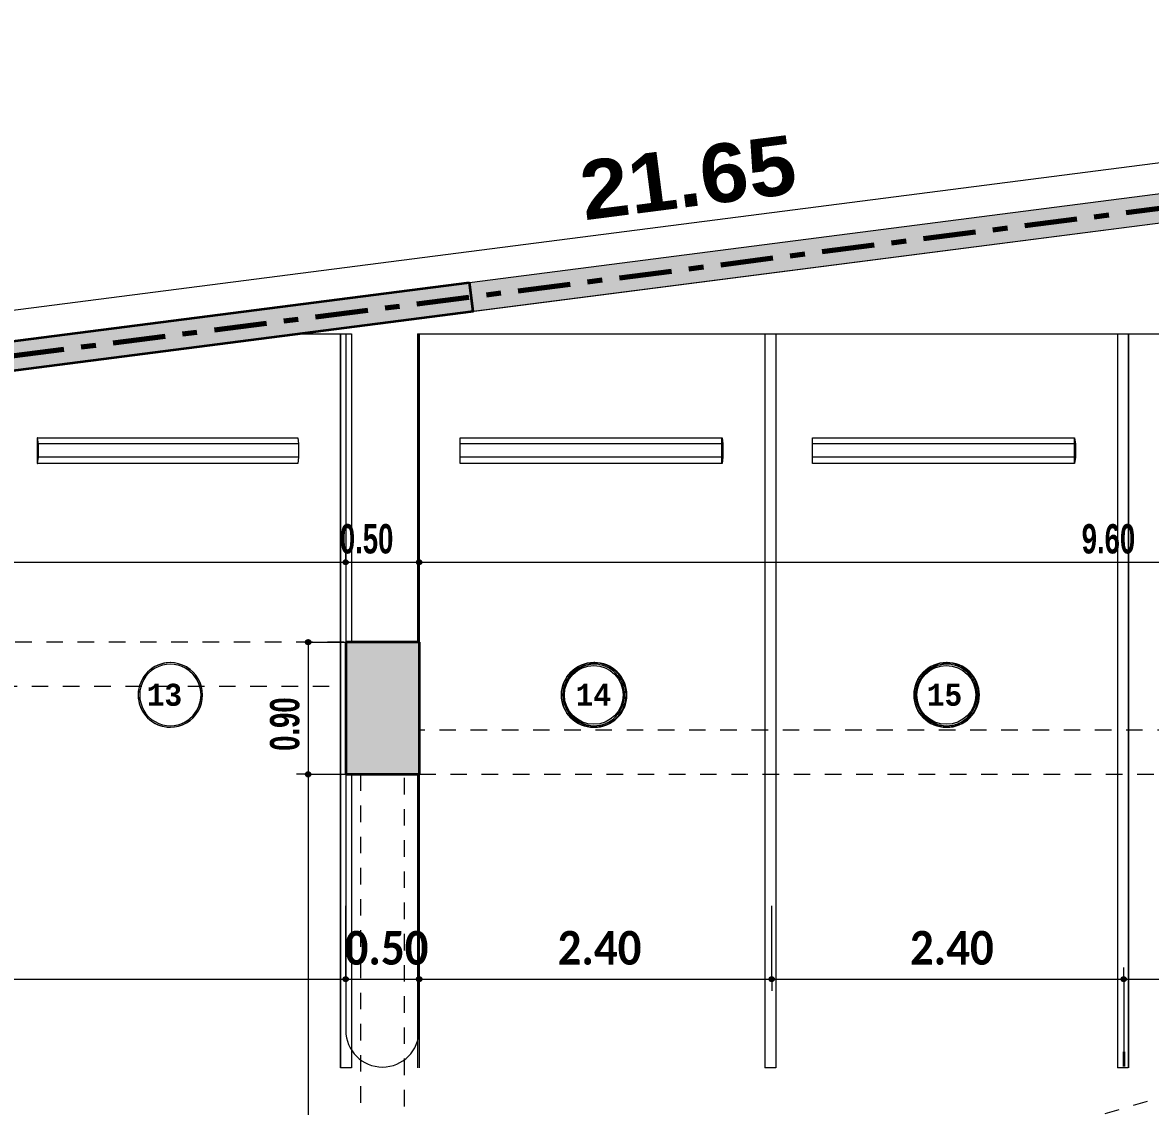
# Model space of a CAD drawing. Header units: metres. Extents: x -144 to 1000, y -717 to 29.
# Drawn here: x 321 to 328.67, y -551.54 to -544.15 of the extents above; entities that cross this region are included whole.
import ezdxf

# ---------------------------------------------------------------- set-up
doc = ezdxf.new("R2010")
doc.units = ezdxf.units.M
for name, pattern in [('Basculante', [0.11625, 0.075, -0.04125]), ('basculante modificado', [0.18, 0.1125, -0.0675]), ('Dash Dot 3_16_', [0.595313, 0.357187, -0.119063, 0, -0.119063])]:
    doc.linetypes.add(name, pattern=pattern)
doc.layers.get('0').update_dxf_attribs({"color": 1})
for name, color, linetype, lineweight in [('A-ANNO-DIMS', 1, 'Continuous', 9), ('A-DETL', 1, 'Continuous', 9), ('A-DETL-THIN', 1, 'Continuous', 9), ('A-WALL', 4, 'Continuous', 9), ('C-PRKG', 2, 'Continuous', 9), ('G-ANNO-TEXT', 2, 'Continuous', 9), ('S-COLS', 7, 'Continuous', 9)]:
    doc.layers.add(name, color=color, linetype=linetype, lineweight=lineweight)
doc.layers.add('A-WALL-PATT', color=7, linetype='Continuous', lineweight=35, true_color=0x9c9c9c)
doc.styles.add('Britannic Bold_B_2', font='', dxfattribs={"width": 1.1, "height": 0.009})
doc.styles.add('Britannic Bold_B_3', font='', dxfattribs={"width": 0.7})
doc.styles.add('Calibri_B_6', font='calibrib.ttf', dxfattribs={"width": 0.9})
doc.styles.add('Courier New_B', font='courbd.ttf', dxfattribs={"height": 0.1125})
doc.styles.get('Britannic Bold_B_2').set_extended_font_data('Britannic Bold', bold=True)
doc.styles.get('Britannic Bold_B_3').set_extended_font_data('Britannic Bold', bold=True)

# ---------------------------------------------------------------- blocks, each defined once
blk = doc.blocks.new('R')
at = {"layer": 'A-ANNO-DIMS', "lineweight": 25, "true_color": 0x00592d}
h = blk.add_hatch(color=118, dxfattribs=at)
edge = h.paths.add_edge_path()
edge.add_arc((316.9681, -484.8644), 0.015, 0, 360)
h = blk.add_hatch(color=118, dxfattribs=at)
edge = h.paths.add_edge_path()
edge.add_arc((316.9681, -484.8644), 0.015, 0, 360)
h = blk.add_hatch(color=118, dxfattribs=at)
edge = h.paths.add_edge_path()
edge.add_arc((317.4681, -484.8644), 0.015, 0, 360)
h = blk.add_hatch(color=118, dxfattribs=at)
edge = h.paths.add_edge_path()
edge.add_arc((317.4681, -484.8644), 0.015, 0, 360)
h = blk.add_hatch(color=118, dxfattribs=at)
edge = h.paths.add_edge_path()
edge.add_arc((316.7122, -485.4088), 0.015, 0, 360)
h = blk.add_hatch(color=118, dxfattribs=at)
edge = h.paths.add_edge_path()
edge.add_arc((316.7122, -486.3088), 0.015, 0, 360)
h = blk.add_hatch(color=118, dxfattribs=at)
edge = h.paths.add_edge_path()
edge.add_arc((316.7122, -486.3088), 0.015, 0, 360)
at = {"layer": 'A-ANNO-DIMS', "lineweight": 25, "true_color": 0x004080}
h = blk.add_hatch(color=156, dxfattribs=at)
edge = h.paths.add_edge_path()
edge.add_arc((316.9681, -487.7042), 0.015, 0, 360)
h = blk.add_hatch(color=156, dxfattribs=at)
edge = h.paths.add_edge_path()
edge.add_arc((316.9681, -487.7042), 0.015, 0, 360)
h = blk.add_hatch(color=156, dxfattribs=at)
edge = h.paths.add_edge_path()
edge.add_arc((317.4681, -487.7042), 0.015, 0, 360)
h = blk.add_hatch(color=156, dxfattribs=at)
edge = h.paths.add_edge_path()
edge.add_arc((317.4681, -487.7042), 0.015, 0, 360)
h = blk.add_hatch(color=156, dxfattribs=at)
edge = h.paths.add_edge_path()
edge.add_arc((319.8681, -487.7042), 0.015, 0, 360)
h = blk.add_hatch(color=156, dxfattribs=at)
edge = h.paths.add_edge_path()
edge.add_arc((319.8681, -487.7042), 0.015, 0, 360)
h = blk.add_hatch(color=156, dxfattribs=at)
edge = h.paths.add_edge_path()
edge.add_arc((322.2645, -487.7042), 0.015, 0, 360)
h = blk.add_hatch(color=156, dxfattribs=at)
edge = h.paths.add_edge_path()
edge.add_arc((322.2645, -487.7042), 0.015, 0, 360)
at = {"layer": 'A-WALL', "true_color": 0x808080}
blk.add_hatch(color=8, dxfattribs=at).paths.add_polyline_path([(317.8353, -483.1567), (323.9573, -482.3688), (323.9318, -482.1705), (317.8098, -482.9583)])
at = {"layer": 'A-WALL-PATT', "true_color": 0x747474}
blk.add_hatch(color=8, dxfattribs=at).paths.add_polyline_path([(308.3426, -484.3784), (317.8353, -483.1567), (317.8098, -482.9583), (308.4028, -484.169), (308.3506, -484.3506)])
at = {"layer": 'S-COLS', "true_color": 0x5b5b5b}
h = blk.add_hatch(color=251, dxfattribs=at)
h.paths.add_polyline_path([(327.5679, -505.1588), (327.5679, -504.2588), (327.0679, -504.2588), (327.0679, -505.1588)])
h.paths.add_polyline_path([(327.1682, -497.4588), (327.5682, -497.4578), (327.5682, -496.7588), (327.1682, -496.7588), (327.1682, -497.4578)])
h.paths.add_polyline_path([(313.168, -497.4588), (313.3708, -497.4578), (313.3708, -494.3088), (313.1679, -494.3088), (313.1679, -497.4588)])
h.paths.add_polyline_path([(309.768, -497.4588), (309.768, -496.7588), (309.268, -496.7588), (309.268, -497.4588)])
h.paths.add_polyline_path([(309.7679, -495.0088), (309.7679, -494.3078), (309.2679, -494.3078), (309.2679, -495.0088)])
h.paths.add_polyline_path([(327.1682, -495.0088), (327.5682, -495.0088), (327.5682, -494.3078), (327.1682, -494.3078)])
h.paths.add_polyline_path([(327.5681, -486.3088), (327.5681, -485.4088), (327.0681, -485.4088), (327.0681, -486.3088), (327.4981, -486.3088)])
h.paths.add_polyline_path([(317.4681, -486.3088), (317.4681, -485.4088), (316.9681, -485.4088), (316.9681, -486.3088), (317.3298, -486.3088)])
h.paths.add_polyline_path([(310.3681, -485.7088), (310.3681, -485.2088), (309.4681, -485.2088), (309.4681, -485.7088)])
at = {"layer": 'A-ANNO-DIMS', "color": 5, "true_color": 0x0000ff}
blk.add_line((308.4484, -483.9518), (329.9238, -481.188), dxfattribs=at)
at = {"layer": 'A-ANNO-DIMS', "color": 118, "true_color": 0x00592d}
for p, q in [((316.9681, -484.8644), (316.9681, -484.7844)), ((316.9681, -484.8644), (316.9681, -484.7844)), ((317.4681, -484.8644), (317.4681, -484.7844)), ((317.4681, -484.8644), (317.4681, -484.7844)), ((310.3681, -484.8644), (316.9681, -484.8644)), ((316.9681, -484.8644), (316.9681, -485.3644)), ((316.9681, -484.8644), (317.4681, -484.8644)), ((316.9681, -484.8644), (316.9681, -485.3644)), ((317.4681, -484.8644), (317.4681, -485.3644)), ((317.4681, -484.8644), (327.0681, -484.8644)), ((317.4681, -484.8644), (317.4681, -485.3644)), ((316.7122, -485.4088), (316.6322, -485.4088)), ((316.7122, -485.4088), (316.7122, -486.3088)), ((316.7122, -485.4088), (317.2122, -485.4088)), ((316.7122, -486.3088), (316.6322, -486.3088)), ((316.7122, -486.3088), (316.6322, -486.3088)), ((316.7122, -486.3088), (317.2122, -486.3088)), ((316.7122, -486.3088), (316.7122, -494.3088)), ((316.7122, -486.3088), (317.2122, -486.3088))]:
    blk.add_line(p, q, dxfattribs=at)
at = {"layer": 'A-ANNO-DIMS', "color": 156, "true_color": 0x004080}
for p, q in [((316.9681, -487.7042), (316.9681, -487.2042)), ((316.9681, -487.7042), (316.9681, -487.2042)), ((317.4681, -487.7042), (317.4681, -487.2042)), ((317.4681, -487.7042), (317.4681, -487.2042)), ((319.8681, -487.7042), (319.8681, -487.2042)), ((319.8681, -487.7042), (319.8681, -487.2042)), ((322.2645, -487.7042), (322.2645, -487.6242)), ((322.2645, -487.7042), (322.2645, -487.6242)), ((307.4786, -487.7042), (316.9681, -487.7042)), ((316.9681, -487.7042), (316.9681, -487.7842)), ((316.9681, -487.7042), (317.4681, -487.7042)), ((316.9681, -487.7042), (316.9681, -487.7842)), ((317.4681, -487.7042), (317.4681, -487.7842)), ((317.4681, -487.7042), (319.8681, -487.7042)), ((317.4681, -487.7042), (317.4681, -487.7842)), ((319.8681, -487.7042), (319.8681, -487.7842)), ((319.8681, -487.7042), (322.2645, -487.7042)), ((319.8681, -487.7042), (319.8681, -487.7842)), ((322.2645, -487.7042), (322.2645, -488.2042)), ((322.2645, -487.7042), (324.6681, -487.7042)), ((322.2645, -487.7042), (322.2645, -488.2042))]:
    blk.add_line(p, q, dxfattribs=at)
at = {"layer": 'A-ANNO-DIMS', "color": 118, "lineweight": 25, "true_color": 0x00592d}
for centre in [(316.9681, -484.8644), (316.9681, -484.8644), (317.4681, -484.8644), (317.4681, -484.8644), (316.7122, -485.4088), (316.7122, -486.3088), (316.7122, -486.3088)]:
    blk.add_circle(centre, 0.015, dxfattribs=at)
at = {"layer": 'A-ANNO-DIMS', "color": 156, "lineweight": 25, "true_color": 0x004080}
for centre in [(316.9681, -487.7042), (316.9681, -487.7042), (317.4681, -487.7042), (317.4681, -487.7042), (319.8681, -487.7042), (319.8681, -487.7042), (322.2645, -487.7042), (322.2645, -487.7042)]:
    blk.add_circle(centre, 0.015, dxfattribs=at)
at = {"layer": 'A-DETL', "color": 7, "linetype": 'Dash Dot 3_16_', "lineweight": 70}
blk.add_line((308.4877, -484.2573), (329.9632, -481.4936), dxfattribs=at)
at = {"layer": 'A-DETL', "color": 7, "linetype": 'basculante modificado'}
for p, q in [((316.9554, -485.4088), (310.3681, -485.4088)), ((310.3681, -485.7088), (316.9554, -485.7088)), ((327.0681, -486.0088), (317.4681, -486.0088)), ((317.0681, -486.3088), (317.0681, -494.3078)), ((317.3681, -494.3078), (317.3681, -486.3088)), ((317.4681, -486.3088), (327.0681, -486.3088))]:
    blk.add_line(p, q, dxfattribs=at)
at = {"layer": 'A-DETL', "color": 9, "linetype": 'Basculante', "true_color": 0xc0c0c0}
blk.add_line((323.768, -488.1458), (313.1174, -491.2478), dxfattribs=at)
at = {"layer": 'A-DETL', "color": 7, "linetype": 'Basculante', "lineweight": 35}
blk.add_line((322.2645, -488.198), (322.2645, -488.313), dxfattribs=at)
at = {"layer": 'A-DETL-THIN'}
for p, q in [((329.8733, -481.6075), (316.6615, -483.3078)), ((316.6615, -483.3078), (316.9681, -483.3078)), ((316.9681, -483.3078), (316.9681, -485.4088)), ((317.4681, -485.4088), (317.4681, -483.3078)), ((317.4681, -483.3078), (327.0681, -483.3078)), ((316.9681, -485.4088), (317.4681, -485.4088)), ((317.4681, -486.3088), (316.9681, -486.3088)), ((316.9681, -486.3088), (316.9681, -488.0528)), ((317.4681, -488.0528), (317.4681, -486.3088))]:
    blk.add_line(p, q, dxfattribs=at)
blk.add_arc((317.2181, -488.0528), 0.25, 180, 0, dxfattribs=at)
at = {"layer": 'A-WALL'}
for p, q in [((317.8098, -482.9583), (330.0542, -481.3826)), ((329.8733, -481.6075), (317.8353, -483.1567))]:
    blk.add_line(p, q, dxfattribs=at)
at = {"layer": 'A-WALL', "lineweight": 35}
for p, q in [((308.4028, -484.169), (317.8098, -482.9583)), ((317.8353, -483.1567), (317.8098, -482.9583)), ((317.8353, -483.1567), (308.5587, -484.3506))]:
    blk.add_line(p, q, dxfattribs=at)
at = {"layer": 'C-PRKG'}
for p, q in [((316.933, -483.3078), (316.9334, -483.3078)), ((316.933, -488.3078), (316.933, -483.3078)), ((316.9334, -483.3078), (317.0072, -483.3078)), ((316.9334, -483.3078), (316.9334, -488.3078)), ((317.0072, -483.3078), (317.0072, -485.4088)), ((317.4566, -483.3078), (317.4566, -485.4088)), ((317.4681, -483.3078), (317.4681, -485.4088)), ((319.8214, -483.3078), (319.8956, -483.3078)), ((319.8214, -483.3078), (319.8214, -488.3078)), ((319.8956, -483.3078), (319.8956, -488.3078)), ((319.8957, -483.3078), (319.8957, -488.3078)), ((322.2214, -483.3078), (322.2956, -483.3078)), ((322.2214, -483.3078), (322.2214, -488.3078)), ((322.2956, -483.3078), (322.2956, -488.3078)), ((322.2957, -483.3078), (322.2957, -488.3078)), ((314.8699, -484.016), (314.8679, -484.016)), ((314.8679, -484.016), (314.8679, -484.1914)), ((314.8754, -484.0587), (314.8699, -484.016)), ((314.8699, -484.016), (316.6414, -484.016)), ((316.6414, -484.016), (316.6469, -484.0587)), ((317.746, -484.0587), (317.746, -484.016)), ((317.746, -484.016), (319.526, -484.016)), ((319.526, -484.016), (319.5299, -484.016)), ((319.526, -484.016), (319.526, -484.0587)), ((319.5299, -484.016), (319.5354, -484.0587)), ((320.146, -484.0587), (320.146, -484.016)), ((320.146, -484.016), (321.926, -484.016)), ((321.926, -484.016), (321.9299, -484.016)), ((321.926, -484.016), (321.926, -484.0587)), ((321.9299, -484.016), (321.9354, -484.0587)), ((314.8754, -484.1487), (314.8754, -484.0587)), ((316.6469, -484.0587), (314.8754, -484.0587)), ((316.6469, -484.0587), (316.6469, -484.1487)), ((317.746, -484.1487), (317.746, -484.0587)), ((319.526, -484.0587), (317.746, -484.0587)), ((319.5354, -484.0587), (319.526, -484.0587)), ((319.526, -484.0587), (319.526, -484.1487)), ((319.5354, -484.0587), (319.5354, -484.1487)), ((320.146, -484.1487), (320.146, -484.0587)), ((321.926, -484.0587), (320.146, -484.0587)), ((321.9354, -484.0587), (321.926, -484.0587)), ((321.926, -484.0587), (321.926, -484.1487)), ((321.9354, -484.0587), (321.9354, -484.1487)), ((314.8699, -484.1914), (314.8754, -484.1487)), ((316.6469, -484.1487), (314.8754, -484.1487)), ((316.6469, -484.1487), (316.6414, -484.1914)), ((317.746, -484.1914), (317.746, -484.1487)), ((319.526, -484.1487), (317.746, -484.1487)), ((319.5354, -484.1487), (319.526, -484.1487)), ((319.526, -484.1487), (319.526, -484.1914)), ((319.5354, -484.1487), (319.5299, -484.1914)), ((320.146, -484.1914), (320.146, -484.1487)), ((321.926, -484.1487), (320.146, -484.1487)), ((321.9354, -484.1487), (321.926, -484.1487)), ((321.926, -484.1487), (321.926, -484.1914)), ((321.9354, -484.1487), (321.9299, -484.1914)), ((314.8679, -484.1914), (314.8699, -484.1914)), ((316.6414, -484.1914), (314.8699, -484.1914)), ((319.526, -484.1914), (317.746, -484.1914)), ((319.5299, -484.1914), (319.526, -484.1914)), ((321.926, -484.1914), (320.146, -484.1914)), ((321.9299, -484.1914), (321.926, -484.1914)), ((315.7743, -485.5481), (315.7738, -485.5481)), ((318.6628, -485.5481), (318.6623, -485.5481)), ((321.0628, -485.5481), (321.0623, -485.5481)), ((315.7738, -485.9881), (315.7743, -485.9881)), ((318.6623, -485.9881), (318.6628, -485.9881)), ((321.0623, -485.9881), (321.0628, -485.9881)), ((317.0072, -486.3088), (317.0072, -488.3078)), ((317.4566, -486.3088), (317.4566, -488.3078)), ((317.4681, -486.3088), (317.4681, -488.3078)), ((316.9334, -488.3078), (316.933, -488.3078)), ((317.0072, -488.3078), (316.9334, -488.3078)), ((319.8956, -488.3078), (319.8214, -488.3078)), ((322.2956, -488.3078), (322.2214, -488.3078))]:
    blk.add_line(p, q, dxfattribs=at)
at = {"layer": 'C-PRKG', "lineweight": 15}
for p, q in [((317.4566, -483.3078), (319.8214, -483.3078)), ((317.4681, -483.3078), (319.8214, -483.3078)), ((319.8956, -483.3078), (322.2214, -483.3078)), ((319.8957, -483.3078), (322.2214, -483.3078)), ((322.2956, -483.3078), (324.6291, -483.3078)), ((322.2956, -483.3078), (324.6291, -483.3078))]:
    blk.add_line(p, q, dxfattribs=at)
for centre in [(318.6566, -485.7681), (321.0566, -485.7681)]:
    blk.add_circle(centre, 0.22, dxfattribs=at)
at = {"layer": 'C-PRKG', "color": 252, "true_color": 0x959595}
for centre in [(318.6566, -485.7681), (321.0566, -485.7681)]:
    blk.add_circle(centre, 0.2, dxfattribs=at)
at = {"layer": 'C-PRKG'}
for centre, radius, start, end in [((318.6566, -485.7681), 0.22, 0, 180), ((318.6566, -485.7681), 0.21, 0, 180), ((321.0566, -485.7681), 0.22, 0, 180), ((321.0566, -485.7681), 0.21, 0, 180), ((318.6566, -485.7681), 0.22, 180, 0), ((318.6566, -485.7681), 0.21, 180, 0), ((321.0566, -485.7681), 0.22, 180, 0), ((321.0566, -485.7681), 0.21, 180, 0)]:
    blk.add_arc(centre, radius, start, end, dxfattribs=at)
for centre, major_axis, start_param, end_param in [((315.7738, -485.7681), (0, 0.22), 0, 1.570796), ((315.7743, -485.7681), (0, 0.22), 4.712389, 7.853982), ((315.7743, -485.7681), (0, 0.21), 4.712389, 7.853982), ((315.7738, -485.7681), (0, 0.21), 4.712389, 6.162355), ((318.6628, -485.7681), (0, 0.21), 0.12083, 1.570796), ((318.6623, -485.7681), (0, 0.22), 0, 0.013173), ((318.6628, -485.7681), (0, 0.22), 4.712389, 6.29748), ((321.0628, -485.7681), (0, 0.21), 0.12083, 1.570796), ((321.0623, -485.7681), (0, 0.22), 0, 0.013173), ((321.0628, -485.7681), (0, 0.22), 4.712389, 6.29748), ((315.7738, -485.7681), (0, 0.22), 1.570796, 3.141593), ((315.7743, -485.7681), (0, 0.22), 1.570796, 4.712389), ((315.7743, -485.7681), (0, 0.21), 1.570796, 4.712389), ((315.7738, -485.7681), (0, 0.21), 3.262423, 4.712389), ((318.6628, -485.7681), (0, 0.21), 1.570796, 3.020762), ((318.6628, -485.7681), (0, 0.22), 3.127298, 4.712389), ((321.0628, -485.7681), (0, 0.21), 1.570796, 3.020762), ((321.0628, -485.7681), (0, 0.22), 3.127298, 4.712389), ((318.6623, -485.7681), (0, 0.22), 3.128419, 3.141593), ((321.0623, -485.7681), (0, 0.22), 3.128419, 3.141593)]:
    blk.add_ellipse(centre, major_axis=major_axis, ratio=0.995222, start_param=start_param, end_param=end_param, dxfattribs=at)
at = {"layer": 'S-COLS', "lineweight": 35}
for p, q in [((317.4681, -485.4088), (316.9681, -485.4088)), ((316.9681, -485.4088), (316.9681, -486.3088)), ((317.4681, -485.4088), (317.4681, -486.3088)), ((316.9681, -486.3088), (317.4681, -486.3088))]:
    blk.add_line(p, q, dxfattribs=at)
at = {"layer": 'A-ANNO-DIMS', "color": 5, "true_color": 0x0000ff, "insert": (318.5424, -482.1385), "char_height": 0.4, "width": 1.400284, "attachment_point": 1, "rotation": 7.33333, "line_spacing_factor": 1.000203, "style": 'Britannic Bold_B_2'}
blk.add_mtext('21.65', dxfattribs=at)
at = {"layer": 'A-ANNO-DIMS', "color": 118, "true_color": 0x00592d, "char_height": 0.2, "width": 0.696141, "attachment_point": 1, "line_spacing_factor": 1.000203, "style": 'Britannic Bold_B_3'}
for s, insert in [('0.50', (316.928, -484.6044)), ('9.60', (321.978, -484.6044))]:
    blk.add_mtext(s, dxfattribs=dict(at, insert=insert))
at = {"layer": 'A-ANNO-DIMS', "color": 118, "true_color": 0x00592d, "insert": (316.4522, -486.1489), "char_height": 0.2, "width": 0.696141, "attachment_point": 1, "rotation": 90, "line_spacing_factor": 1.000203, "style": 'Britannic Bold_B_3'}
blk.add_mtext('0.90', dxfattribs=at)
at = {"layer": 'A-ANNO-DIMS', "color": 156, "true_color": 0x004080, "char_height": 0.23, "width": 0.617934, "attachment_point": 1, "line_spacing_factor": 1.158048, "style": 'Calibri_B_6'}
for s, insert in [('0.50', (316.9606, -487.3755)), ('2.40', (318.4106, -487.3755)), ('2.40', (320.8088, -487.3755))]:
    blk.add_mtext(s, dxfattribs=dict(at, insert=insert))
at = {"layer": 'G-ANNO-TEXT', "style": 'Courier New_B', "width": 0.8}
for s, p in [('13', (315.6137, -485.8418)), ('14', (318.5337, -485.8418)), ('15', (320.9237, -485.8418))]:
    blk.add_text(s, height=0.15, dxfattribs=at).set_placement(p)

msp = doc.modelspace()

# ---------------------------------------------------------------- block references
at = {"color": 3}
msp.add_blockref('R', (6.2288, -62.967), dxfattribs=at)

doc.saveas('drawing.dxf')
